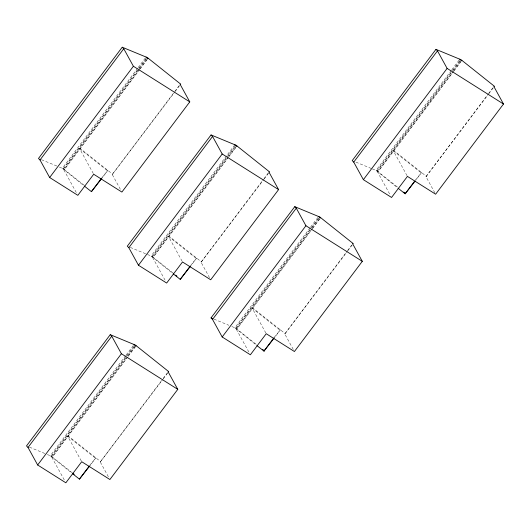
<?xml version="1.0" encoding="UTF-8"?>
<svg xmlns="http://www.w3.org/2000/svg" width="530" height="530" viewBox="0 0 530 530"><rect width="100%" height="100%" fill="white"/><g stroke="black" fill="none" stroke-linecap="round" stroke-linejoin="round"><path stroke-width="0.4" stroke-dasharray="2.65 1.99" d="M137.614 68.231L62.295 168.288L83.707 185.553M138.111 67.568L146.041 57.035M63.176 168.646L138.496 68.589M138.993 67.933L146.923 57.399M59.32 167.056L63.607 168.825L147.353 57.578M139.132 69.748L63.812 169.805L76.671 193.198M139.629 69.085L147.559 58.558M84.277 185.354L64.382 169.6L139.701 69.543M140.198 68.887L148.122 58.353M101.82 177.822L107.842 170.375L101.892 178.279M120.35 189.25L112.254 174.516L179.637 85.005M112.254 174.516L174.754 92.041M175.251 91.385L180.703 84.144M234.856 144.763L151.11 256.01L172.522 273.281M151.991 256.374L227.31 156.317M227.807 155.654L235.731 145.127M130.281 247.411L152.421 256.553L236.161 145.299M236.367 146.28L152.627 257.527L165.87 281.629M173.091 273.076L153.19 257.328L228.019 157.927M228.516 157.264L236.936 146.075M190.634 265.55L196.656 258.097L191.204 265.344M125.623 355.696L50.304 455.754L71.716 473.025M126.12 355.04L134.05 344.507M51.185 456.118L126.007 356.723M126.504 356.061L134.925 344.871M47.329 454.528L51.615 456.297L126.935 356.24M127.432 355.584L135.355 345.05M135.561 346.03L51.821 457.277L64.68 480.664M72.285 472.826L52.384 457.072L127.71 357.015M128.2 356.359L136.13 345.825M209.549 277.674L201.062 262.244L263.496 179.312M263.986 178.65L268.452 172.727M201.062 262.244L263.569 179.763M264.066 179.107L269.512 171.866M89.828 465.294L95.85 457.847L89.901 465.751M108.358 476.722L100.256 461.988L162.69 379.056M163.18 378.4L167.646 372.477M100.256 461.988L162.763 379.513M163.26 378.851L168.706 371.616M310.149 227.688L234.823 327.745L256.235 345.017M310.64 227.032L318.57 216.498M235.704 328.11L310.534 228.708M311.024 228.052L319.451 216.863M231.848 326.52L236.135 328.289L309.97 230.206M311.951 227.569L319.881 217.042M311.66 229.205L236.34 329.262L249.199 352.655M312.157 228.549L320.087 218.015M256.162 344.308L236.91 329.064L312.23 229.006M312.726 228.344L320.657 217.817M451.341 70.377L376.022 170.435L397.434 187.706M451.838 69.715L459.768 59.188M376.903 170.799L452.223 70.742M452.719 70.079L460.65 59.552M372.305 168.898L377.333 170.978L452.156 71.576M452.653 70.921L460.583 60.387M453.355 71.239L377.539 171.952L390.007 194.636M453.852 70.576L461.285 60.705M397.361 186.991L378.109 171.753L453.428 71.689M453.925 71.033L461.849 60.499M274.348 337.285L280.377 329.839L274.421 337.743M293.269 349.409L284.782 333.979L347.21 251.048M347.707 250.385L351.668 245.125M284.782 333.979L347.283 251.498M347.779 250.842L353.232 243.601M415.546 179.968L421.569 172.522L415.619 180.425M434.845 192.801L425.981 176.669L487.911 94.393M488.408 93.73L492.867 87.808M425.981 176.669L488.481 94.188M488.978 93.532L493.933 86.947M93.313 173.535L79.672 148.731L80.242 148.526L112.817 174.317M407.04 175.688L393.399 150.878L393.969 150.672L426.544 176.464M182.128 261.264L168.487 236.453L169.057 236.248L201.632 262.039M265.841 332.999L252.207 308.188L252.777 307.99L285.352 333.774M81.322 461.007L67.681 436.203L68.251 435.998L100.826 461.789M355.941 162.14L371.557 168.593M41.466 159.682L58.578 166.751M214.001 319.146L228.874 325.287M29.475 447.154L46.58 454.223M393.399 150.878L420.999 172.727M79.672 148.731L107.272 170.581M168.487 236.453L196.087 258.302M252.207 308.188L279.807 330.038M67.681 436.203L95.281 458.046M377.333 170.978L378.109 171.753M236.135 328.289L236.91 329.064M152.421 256.553L153.19 257.328M63.607 168.825L64.382 169.6M51.615 456.297L52.384 457.072"/><path stroke-width="0.79" d="M122.238 47.21L38.491 158.457L40.008 159.974L49.648 177.51L77.837 195.325L93.704 174.244L121.893 192.059L189.773 101.886L180.134 84.343L180.703 84.144L147.353 57.578L122.238 47.21L123.755 48.727L133.394 66.263L189.773 101.886M40.008 159.974L123.755 48.727M49.648 177.51L133.394 66.263M84.349 186.063L91.412 191.655L101.323 178.484M101.396 178.935L91.412 191.655M211.053 134.931L127.306 246.178L128.823 247.695L138.463 265.238L166.652 283.046L182.519 261.972L210.708 279.78L278.588 189.607L268.942 172.071L269.512 171.866L236.161 145.299L211.053 134.931L212.563 136.448L222.209 153.992L278.588 189.607M128.823 247.695L212.563 136.448M138.463 265.238L222.209 153.992M110.247 334.675L26.5 445.929L28.017 447.446L37.657 464.982L65.846 482.79L81.713 461.716L109.902 479.524L177.782 389.351L168.136 371.815L168.706 371.616L135.355 345.05L110.247 334.675L111.757 336.199L121.403 353.735L177.782 389.351M28.017 447.446L111.757 336.199M37.657 464.982L121.403 353.735M173.164 273.785L180.22 279.376L190.137 266.206M190.707 266L180.22 279.376M72.358 473.535L79.414 479.127L89.332 465.95M89.404 466.407L79.414 479.127M211.026 317.914L294.766 206.667L319.881 217.042L353.232 243.601L352.662 243.807L362.301 261.343L294.422 351.516L266.232 333.708L250.372 354.782L222.183 336.974L212.537 319.438L211.026 317.914L212.51 318.53M212.537 319.438L296.283 208.184L294.766 206.667M435.965 49.356L352.218 160.603L353.735 162.12L363.375 179.663L391.564 197.471L407.431 176.397L435.62 194.205L503.5 104.032L493.861 86.496L494.43 86.291L461.08 59.724L435.965 49.356L437.482 50.873L447.121 68.41L503.5 104.032M222.183 336.974L305.923 225.727L296.283 208.184M353.735 162.12L437.482 50.873M363.375 179.663L447.121 68.41M256.878 345.527L263.94 351.112L273.858 337.941M263.94 351.112L273.93 338.398M398.076 188.21L405.139 193.801L414.559 181.286M405.139 193.801L415.123 181.088M148.122 58.353L147.559 58.558L146.041 57.035M461.849 60.499L461.285 60.705L459.768 59.188M236.936 146.075L236.367 146.28L234.856 144.763M320.657 217.817L320.087 218.015L318.57 216.498M136.13 345.825L135.561 346.03L134.05 344.507M305.923 225.727L362.301 261.343M403.781 192.072L405.708 193.602M175.655 275.11L176.94 276.123M262.582 349.389L264.51 350.913M72.928 473.33L74.207 474.35"/></g></svg>
